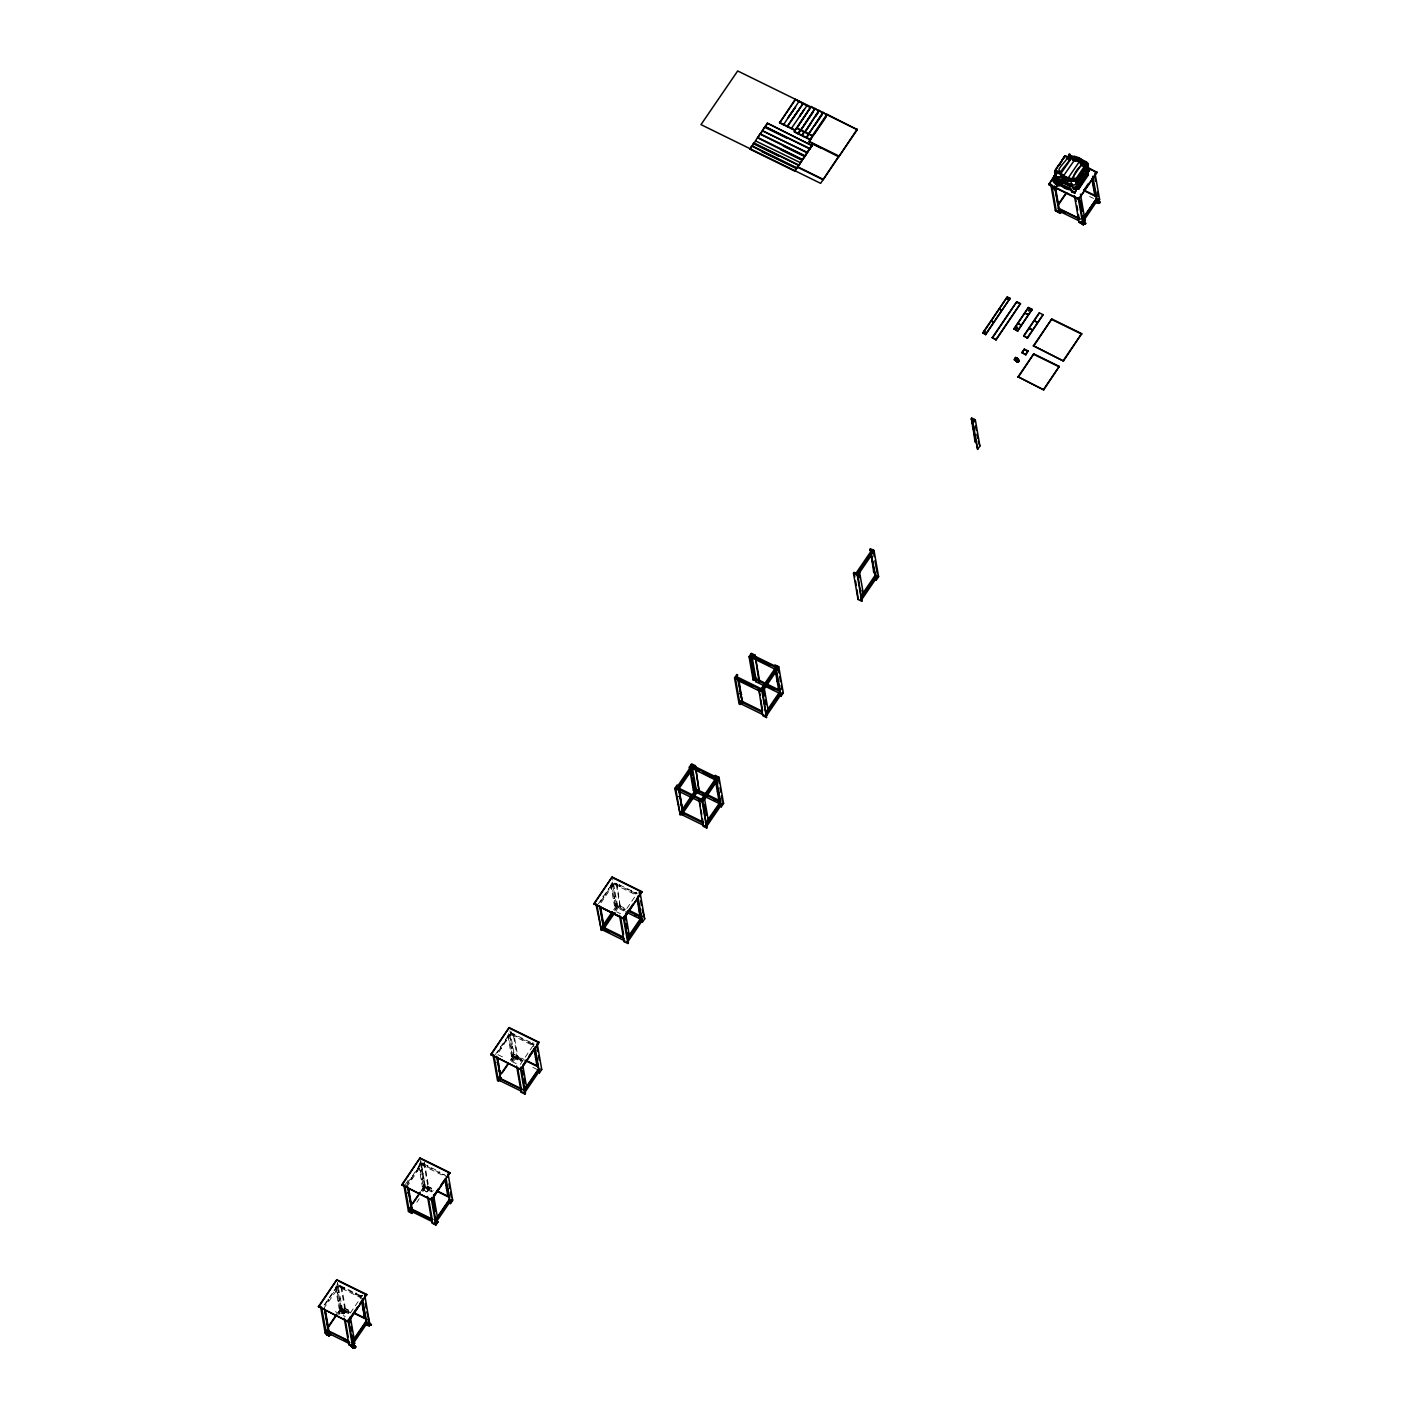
<?xml version="1.0" encoding="UTF-8"?>
<svg xmlns="http://www.w3.org/2000/svg" width="1419" height="1419" viewBox="0 0 1419 1419"><rect width="100%" height="100%" fill="white"/><g stroke="black" fill="none" stroke-linecap="round" stroke-linejoin="round"><path stroke-width="0.75" stroke-dasharray="5 3.75" d="M344.445 1310.092L341.482 1310.092L343.859 1313.338L341.145 1311.032L341.961 1308.903L338.698 1314.792M343.593 1309.577C337.704 1310.925 346.449 1308.957 344.622 1313.267C344.001 1312.238 342.103 1312.114 342.298 1308.62L350.191 1312.486M345.119 1312.575C345.97 1311.936 340.205 1310.251 344.693 1312.593C349.039 1311.67 339.123 1309.631 341.5 1309.968M345.722 1311.883C342.972 1314.633 344.64 1308.07 343.54 1312.469C340.649 1311.493 343.15 1308.797 344.196 1310.642C343.398 1311.936 342.493 1309.737 344.675 1313.089C346.325 1312.22 341.571 1312.593 343.93 1309.879C343.433 1317.08 342.05 1307.644 344.072 1310.021M343.274 1311.546C338.502 1309.098 346.449 1314.721 342.972 1310.854C343.167 1307.023 347.371 1313.817 342.972 1309.524M342.547 1310.854L342.511 1312.132L344.462 1311.458M343.948 1310.322C342.493 1309.081 342.014 1311.422 342.582 1310.376C343.93 1307.821 339.655 1312.61 344.391 1311.528C335.824 1312.646 348.79 1305.285 340.844 1313.497M346.431 1312.22C344.604 1309.968 343.309 1315.271 344.746 1311.635C344.711 1312.38 336.817 1307.52 348.595 1313.71M344.356 1309.897C342.972 1310.5 341.855 1312.504 342.263 1309.56M343.966 1310.819L344.835 1311.121C344.693 1316.885 339.992 1306.065 345.119 1312.203C342.085 1312.203 340.489 1309.435 342.866 1309.577M342.688 1310.145C340.826 1308.353 343.096 1313.054 343.806 1309.843M344.143 1313.373L344.888 1311.795M345.899 1312.823C344.054 1310.287 342.813 1312.61 342.014 1310.872M344.551 1312.593C343.416 1314.65 342.724 1309.489 344.338 1311.67M340.932 1310.748L344.374 1312.681M344.462 1312.433C342.21 1310.446 344.391 1314.366 342.529 1312.415L341.748 1309.702M341.323 1310.606C342.6 1310.482 341.216 1311.795 342.724 1311.209C345.633 1310.092 340.915 1308.868 342.529 1312.415M344.693 1287.76L344.445 1289.25L344.143 1287.725M348.276 1312.344L348.719 1313.231L348.879 1311.759M355.708 1294.057L356.151 1294.926L355.938 1292.94M356.204 1294.784L356.169 1292.957M427.332 1166.578L427.758 1165.389L427.828 1167.305M431.589 1190.133L431.979 1191.446L431.571 1189.938M438.95 1172.52L439.518 1171.952M516.463 1036.189L516.959 1036.917M521.252 1059.585L521.004 1061.075L520.915 1059.017M528.063 1041.883L528.56 1042.61M619.464 885.438L619.855 886.467L619.447 884.959M623.597 909.597L624.023 908.408L624.094 910.306M631.349 890.476L631.455 892.161L631.1 890.564M631.012 891.292L631.49 890.192M343.061 1312.699L345.101 1311.44M341.748 1311.191L342.493 1310.34M339.247 1313.072L342.866 1307.786L342.99 1310.429L344.196 1310.642C341.873 1308.85 343.416 1314.349 341.536 1310.18M343.398 1310.961L343.096 1310.535M343.611 1311.174L343.274 1309.843M343.469 1310.003L344.196 1310.642C342.21 1309.932 343.363 1311.351 343.558 1310.269M342.582 1311.067L343.008 1311.741M341.553 1311.032L342.139 1309.985L341.89 1310.961M533.455 1044.437L532.427 1044.349M533.863 1044.384L531.504 1043.781L533.81 1044.65M341.518 1310.606L342.05 1310.287M421.904 1163.651L424.387 1165.336L423.501 1165.017M406.65 1187.1L422.472 1163.686M426.906 1188.572C427.154 1191.534 432.245 1183.907 424.086 1191.712M511.798 1033.848L513.518 1034.948L512.028 1033.919M515.221 1057.261L517.704 1058.929L515.239 1057.279M516.037 1058.184L513.217 1061.323M614.658 883.381L616.449 884.356L615.012 883.079M616.148 910.732L618.719 906.901L620.511 908.213M341.766 1310.943L341.589 1310.021M343.292 1311.245L344.232 1310.659M337.474 1284.089L337.261 1285.153L337.243 1284.035M337.97 1292.975L337.385 1293.649L338.449 1290.971M337.385 1293.649L338.502 1290.935M339.301 1300.638L338.733 1301.312L339.46 1299.165M340.01 1308.07L341.11 1305.533L340.525 1307.573M420.467 1163.491L420.645 1162.232M421.354 1169.717C420.184 1174.737 422.844 1165.921 421.212 1171.189M422.844 1177.983L421.975 1179.526L423.128 1176.812M423.181 1186.461C425.877 1179.899 422.88 1187.685 423.767 1185.787M509.758 1041.475L510.929 1038.761M511.106 1049.138L512.259 1046.424L512.064 1047.382M512.312 1056.073L513.465 1053.359L512.401 1056.038L513.252 1053.909L524.037 1059.425M612.706 890.884L613.806 888.17M615.154 895.832L614.037 898.546L615.101 895.868M615.243 905.482L615.952 903.389M411.155 1177.788L411.741 1178.905L411.528 1177.362M500.552 1046.903L500.872 1048.517L500.304 1046.938M344.09 1288.363L344.586 1289.091M431.536 1190.576L432.032 1191.304M520.649 1060.188L521.075 1059L521.145 1060.915M338.733 1301.312L339.957 1298.616L339.265 1300.372M420.627 1171.863L421.159 1170.923M421.975 1179.526L423.075 1177.912M614.037 898.546L615.261 896.577M603.252 896.914L603.891 897.89L603.04 896.152M338.502 1292.035L337.917 1292.691M420.538 1163.314L424.636 1187.26L432.423 1191.091M348.772 1313.072L348.365 1311.617M619.571 885.084L619.908 886.325M343.912 1312.877L344.604 1311.954M361.402 1296.629L359.238 1295.937L360.798 1296.7M636.741 893.828L614.374 883.203L601.124 902.608M337.03 1285.614L341.376 1309.045L349.163 1312.877M339.513 1285.916L341.145 1287.122L339.691 1285.845M339.726 1285.969L341.039 1287.122M511.177 1033.103L498.175 1053.2M428.449 1189.193L426.658 1187.88M516.126 1058.006L517.563 1058.805L518.059 1057.864L513.873 1033.883M618.56 907.113L619.056 907.415M405.32 1184.475L408.938 1179.171M324.224 1304.948L338.68 1283.787M407.466 1183.162L421.922 1162.001L422.33 1164.236M495.391 1054.53L509.847 1033.387M598.321 903.938L612.795 882.795M324.88 1304.912L338.13 1285.508L362.732 1297.587M405.71 1186.656L421.372 1163.722L445.992 1175.819M497.253 1052.738L510.503 1033.334L533.313 1044.668M600.184 902.147L613.434 882.742M323.39 1308.886L339.478 1286.359M340.808 1306.225L341.802 1306.597L340.099 1309.116L339.159 1308.655L341.163 1306.278M424.192 1184.404L425.061 1184.812L423.341 1187.331L422.401 1186.869L423.997 1184.28M514.175 1054.423L512.454 1056.942L511.532 1056.481L513.536 1054.104M616.183 903.371L617.123 903.832L615.403 906.351L614.462 905.89L616.325 903.353M338.219 1312.061L341.837 1306.775L351.664 1311.599M421.478 1190.293L425.079 1184.989L434.906 1189.814M510.592 1059.904L514.21 1054.601M338.325 1312.61L341.944 1307.325L351.77 1312.149M421.567 1190.825L425.186 1185.539L435.012 1190.364M510.698 1060.436L514.317 1055.151L524.125 1059.975M613.629 909.845L617.247 904.559L626.081 908.887M339.655 1311.564L341.961 1308.212L345.686 1310.039L343.398 1313.391L339.762 1312.114L343.504 1313.941L345.793 1310.588L341.128 1283.876M422.915 1189.778L425.203 1186.426L428.946 1188.253C428.893 1196.359 417.895 1186.603 426.64 1191.623M521.536 1060.702L513.749 1056.871L514.334 1056.038L518.059 1057.864M624.484 910.111L616.697 906.28L617.265 905.446L625.495 909.739M422.507 1191.286L426.108 1186L426.871 1188.43M511.62 1060.898L515.239 1055.612L515.842 1057.527M614.569 910.306L618.187 905.02L618.578 907.255M423.146 1191.251L425.558 1187.721M512.277 1060.862L514.689 1057.332L509.758 1029.857M615.225 910.271L617.62 906.741M416.849 1202.283L419.261 1198.753M426.747 1192.155L429.035 1188.803L424.37 1162.09M350.316 1313.036L362.359 1295.405M520.276 1064.392L533.526 1045.005M626.826 908.515L635.251 896.169M343.646 1312.504L341.074 1310.996M343.504 1313.941L343.327 1312.912M614.959 883.327L616.325 884.214M517.492 1058.716L513.306 1034.717L511.887 1033.741M608.574 888.95L608.928 890.423M603.235 896.347L603.714 897.819M343.522 1310.358L344.178 1310.659M422.649 1163.793L423.465 1164.751M505.607 1039.524L506.069 1040.978L505.785 1039.471M416.317 1170.391L416.955 1171.367L416.778 1170.107M333.696 1292.177L333.465 1292.833M603.075 896.01L603.873 896.914M444.324 1174.542L442.373 1174.169L443.296 1174.737M362.022 1296.132L360.639 1295.352L362.572 1295.742M342.511 1310.003L337.385 1282.031M634.559 893.172L635.818 893.97M360.745 1295.352L361.969 1295.902M422.33 1163.74L424.263 1165.212M636.829 892.906L635.943 892.586L636.883 893.172M1089.597 196.514L1093.535 198.429M619.34 884.764L637.096 893.491M613.806 884.037L635.499 894.697M623.917 910.945L617.992 908.036L612.706 879.266M616.662 911.832L620.6 913.765M510.485 1032.464L534.165 1044.082M510.858 1034.646L534.537 1046.264M522.564 1060.33L514.671 1056.446L515.044 1058.627L520.968 1061.536M532.799 1067.354L538.723 1070.245M497.927 1054.672L503.851 1057.581M511.745 1061.447L517.669 1064.356M423.323 1163.811L439.11 1171.562M421.745 1165.034L445.406 1176.653M425.54 1186.834L433.434 1190.718M429.035 1188.803L425.292 1186.976L420.627 1160.245M431.837 1191.925L425.665 1188.962L421 1161.54L419.279 1164.059L423.341 1187.331M340.081 1285.596L361.792 1296.256M362.164 1298.438L338.485 1286.802L338.112 1284.621M345.793 1310.588L342.298 1309.152M335.434 1311.688L345.296 1316.53M360.054 1296.523L359.131 1295.937M511.851 1034.185L511.053 1031.613M506.069 1040.021L505.998 1041.014M500.942 1047.524L500.783 1048.41M411.812 1177.912L411.652 1178.799M328.569 1299.68L328.498 1300.691L328.286 1299.13M608.361 888.525L608.999 889.429M327.931 1299.68L328.41 1300.567M631.579 890.582L631.508 892.019M616.822 883.292L620.44 908.125L616.236 884.126M612.511 882.281L616.697 906.28M611.341 883.079L615.403 906.351M610.773 884.746L614.462 905.89M532.87 1042.326L533.597 1046.548M509.918 1034.93L513.749 1056.871M508.41 1033.671L512.454 1056.942M507.842 1035.338L511.532 1056.481M423.802 1162.924L428.361 1189.104M418.711 1165.726L422.401 1186.869M340.932 1286.891L345.119 1310.872M336.037 1285.845L340.099 1309.116M335.469 1287.494L339.159 1308.655"/><path stroke-width="1.5" d="M355.371 1346.507C353.562 1351.065 349.588 1343.633 353.987 1347.323C349.872 1347.163 357.428 1349.221 352.497 1347.128C345.438 1340.015 363.264 1353.886 348.826 1344.432L349.393 1343.58M350.795 1345.673L351.149 1344.786L350.653 1345.62M353.42 1347.908C351.256 1338.365 354.218 1351.935 352.657 1346.312C351.93 1345.194 355.495 1347.589 356.08 1346.773C351.54 1344.733 354.271 1343.811 352.178 1346.063C355.335 1342.072 356.595 1351.846 354.147 1345.726C351.344 1353.389 354.378 1338.631 353.508 1347.944M362.501 1298.846L367.166 1325.577L369.472 1322.224L366.9 1323.75L369.49 1324.566L368.248 1323.803L368.23 1321.94L369.419 1322.348L364.807 1295.494M1019.232 360.532C1014.993 364.878 1019.073 358.262 1016.82 358.298C1014.142 358.209 1017.654 357.694 1017.121 359.433C1016.767 356.683 1017.015 362.324 1014.904 358.776M1015.543 357.499L1015.046 359.699L1018.097 362.005M1017.334 361.987C1012.35 353.597 1022.46 368.319 1015.49 358.351C1021.183 358.918 1008.661 360.621 1018.221 360.603M1017.015 358.564C1018.115 361.845 1012.261 356.666 1018.203 360.249C1015.898 365.144 1017.281 356.08 1016.306 358.138M1017.529 358.617C1014.266 357.145 1016.27 361.756 1019.41 361.473M1063.203 176.896L1063.008 178.155A11.76 10.164 -9.9 0 0 1068.542 180.869C1071.327 182.324 1069.412 174.094 1069.128 180.16L1068.259 179.681M1069.163 180.639C1072.303 183.583 1070.582 174.732 1067.585 179.823A15.928 13.764 -9.9 0 1 1061.98 177.073C1057.403 178.315 1064.25 170.759 1063.221 177.251L1069.128 180.16M325.927 1333.31C330.485 1336.29 328.374 1334.481 330.574 1335.208M369.437 1325.222L370.04 1324.282L368.922 1324.282L369.614 1325.523L370.057 1324.317L368.266 1323.98L369.987 1324.229L369.454 1325.506L367.468 1323.696L369.543 1323.75L369.224 1325.665L366.776 1323.732L369.1 1325.665L366.758 1323.572L370.856 1325.275L369.33 1322.206M1050.752 184.115L1055.417 210.828L1059.159 212.673L1060.685 210.668L1062.317 211.644C1058.574 212.407 1062.849 213.489 1058.255 211.005C1057.013 211.076 1061.075 215.049 1061.767 211.52C1055.771 212.69 1059.301 209.267 1059.213 212.123C1056.428 207.919 1059.266 214.908 1061.093 211.999C1058.716 212.619 1058.822 210.03 1057.403 210.704M1083.531 222.02C1088.479 223.315 1078.511 226.472 1084.737 223.404C1085.429 222.943 1082.644 225.053 1083.211 222.02M1097.596 201.924C1101.233 205.773 1094.439 198.092 1098.838 201.569C1099.335 202.899 1098.767 204.975 1097.916 200.026M1017.388 358.936L1015.986 360.178L1018.682 360.94M329.208 1335.758L329.847 1334.587L329.261 1335.651L326.689 1334.002L328.818 1335.793L330.414 1334.268M354.644 1346.117C350.954 1349.983 353.473 1342.817 353.774 1344.893M1017.015 360.532C1015.844 356.737 1014.124 361.065 1017.192 359.06M1060.401 212.956C1058.805 211.165 1057.12 210.26 1060.986 211.644M1015.365 359.096L1015.756 358.173M1017.139 359.486C1014.088 362.111 1018.718 361.703 1015.099 359.504C1022.78 362.59 1013.716 361.384 1017.21 358.83M1016.164 358.865C1013.911 359.238 1016.447 358.422 1017.654 359.326L1015.702 358.67L1017.689 359.309C1013.131 358.972 1017.902 362.182 1017.086 359.415M1016.483 359.096L1015.614 359.965L1016.66 361.437L1015.277 359.716L1015.596 357.482L1014.142 359.557L1016.554 360.905L1015.809 359.965L1016.838 359.309L1015.915 360.923M352.604 1344.52L352.888 1345.904L353.473 1344.715M329.048 1335.74C330.875 1330.88 327.913 1338.33 325.873 1333.168M368.106 1325.151C368.568 1325.559 371.92 1323.714 369.472 1323.359C368.816 1327.563 367.06 1323.377 368.816 1325.577M1015.898 360.71C1016.714 359.06 1015.951 361.774 1017.955 361.437C1019.427 361.543 1019.605 358.83 1017.352 361.987M1054.494 185.942L1059.159 212.673C1058.68 212.247 1060.898 213.027 1058.131 211.52C1059.142 211.36 1058.042 212.282 1062.317 211.715M1083.406 224.521C1081.615 223.971 1081.562 219.856 1083.868 224.592M1014.993 358.635L1015.011 359.787L1015.561 358.173M352.586 1347.11L352.71 1344.52L353.845 1345.265L352.604 1344.893M1083.868 166.857C1082.271 159.655 1068.01 181.011 1076.028 178.315M1016.784 360.391C1016.341 357.233 1015.773 363.583 1018.611 360.107M327.842 1333.789C327.913 1334.96 328.25 1336.645 329.687 1334.321C326.441 1332.317 329.456 1336.875 329.829 1334.623C331.39 1336.609 325.199 1333.488 328.569 1333.399C330.042 1334.02 332.507 1336.396 328.605 1333.08M353.1 1345.744C348.755 1346.755 358.262 1347.482 354.253 1347.536L354.768 1346.933M1085.322 223.936C1085.5 221.896 1083.548 223.12 1083.14 223.634C1082.005 225.586 1082.91 221.825 1085.996 223.351L1083.885 223.9L1084.772 223.51M1098.608 198.695L1099.548 199.139C1092.133 206.145 1102.953 199.44 1098.767 203.041M326.423 1333.754L328.268 1333.097L326.973 1333.771L327.612 1335.208L328.818 1335.35L326.938 1334.392L328.286 1333.15L326.104 1333.204L328.906 1333.612L327.168 1334.782L326.902 1333.878L329.35 1335.137L326.352 1333.062L329.793 1334.587M352.781 1346.454C350.174 1345.514 354.236 1347.181 352.622 1344.627M352.657 1346.347L352.639 1345.07M369.419 1324.566C366.581 1322.189 371.37 1325.594 368.248 1323.501C363.495 1323.803 376.904 1326.605 368.798 1323.253C366.705 1324.282 366.545 1323.182 368.177 1324.495C366.191 1322.206 370.873 1323.129 369.366 1325.009C365.339 1321.603 369.33 1325.009 368.763 1325.346M368.479 1322.224C367.308 1324.122 367.61 1325.772 368.993 1322.206M1017.6 360.958C1021.272 361.969 1014.833 359.255 1015.188 359.521C1015.986 362.129 1015.773 357.677 1015.294 358.901C1017.121 361.242 1014.78 358.688 1016.128 358.138M1060.685 212.229L1059.124 210.739M1083.992 221.293C1083.939 219.732 1083.69 224.628 1081.172 222.393C1081.526 222.322 1085.907 224.663 1081.934 222.907C1083.034 221.967 1082.342 223.138 1082.449 222.269C1079.362 221.736 1083.761 225.39 1083.619 222.854C1085.074 223.439 1081.792 224.326 1083.797 221.861M1083.034 222.127L1082.076 223.333L1083.034 222.127L1080.994 222.038L1083.424 224.539L1084.861 222.623L1083.14 224.397L1078.99 221.914M1082.573 222.907L1083.424 224.539M347.992 1320.078L352.657 1346.808C351.185 1345.283 353.491 1348.689 354.661 1346.56L353.225 1347.074M1097.153 201.196L1097.543 199.76L1097.047 202.207L1098.838 201.977L1097.118 202.633L1098.04 203.307L1099.335 201.338L1097.401 200.274M351.078 1345.478C350.174 1345.425 354.378 1346.489 351.522 1345.957M769.47 708.826L769.506 707.833M865.732 591.12L865.962 590.286M1054.885 174.165L1055.665 172.55M1082.999 222.02L1081.792 223.102L1084.24 223.971L1080.48 222.109M329.971 1333.949L328.232 1335.598L327.275 1333.789L328.339 1333.31L326.317 1333.417L329.173 1335.084M368.443 1324.636L370.057 1324.814L367.415 1323.856L369.472 1324.814L368.55 1324.299M1016.678 361.632L1018.86 360.142M1081.863 222.818C1084.506 223.262 1079.753 222.872 1082.981 222.038M1084.098 224.096L1084.063 223.422M1097.596 199.919L1099.246 202.154L1098.537 203.307M1015.33 359.965L1015.525 358.705L1015.507 360.284M1016.412 359.77L1015.028 359.291M328.623 1334.942C328.303 1333.612 325.111 1333.842 327.913 1333.08M369.951 1323.732C366.918 1326.623 371.459 1322.916 368.266 1323.98M1099.033 201.764L1097.632 201.906L1099.228 202.172M328.091 1333.221L328.729 1335.474L325.235 1333.346L320.57 1306.633M1083.158 223.226L1084.098 224.007L1083.087 223.067M352.941 1345.389L353.118 1344.946M353.544 1345.655L353.1 1344.751M352.409 1345.549L352.125 1345.939M1059.372 210.42C1058.148 212.158 1058.113 210.225 1059.284 211.005M1097.863 202.048L1097.898 202.988L1097.437 201.817C1099.069 201.285 1097.401 200.895 1097.721 201.746M352.87 1344.999L352.799 1345.46M1016.643 358.883L1017.725 359.309L1016.66 358.883L1016.962 359.841M352.231 1346.95L352.852 1345.638M1015.88 360.426L1016.181 360.16M1059.195 211.857L1058.414 210.739L1078.44 220.513M329.066 1335.066L325.146 1332.796M369.791 1323.98C367.893 1325.878 368.195 1320.22 368.834 1323.253M369.579 1324.211L368.603 1322.774M354.111 1347.979L354.856 1345.992L353.721 1348.015M328.25 1335.581L329.527 1333.452M1059.053 212.353L1055.31 210.278M1092.683 176.328L1097.951 203.289L1097.33 202.261M972.849 420.485L971.181 419.722L973.079 420.521M975.527 435.119L973.842 434.32L975.527 435.207M329.155 1334.303C325.749 1334.25 325.572 1332.565 328.002 1334.162M1015.33 359.521L1015.17 358.812M1015.738 360.355L1018.079 361.49L1018.257 360.302M326.902 1334.162L328.002 1334.303L327.009 1334.499M352.249 1345.921L353.118 1347.571M368.656 1322.916L366.918 1323.98L369.933 1324.104M1063.753 157.474L1059.124 165.314L1064.516 156.356A2.696 1.029 34.4 0 1 1066.52 156.338L1071.008 158.786L1061.11 173.242L1060.295 172.852L1061.572 176.24L1057.616 177.215A2.199 1.898 -9.9 0 1 1055.807 174.377M1057.989 210.846C1059.78 211.555 1056.694 210.455 1058.68 211.076C1058.272 210.349 1056.995 212.3 1059.833 210.26M1081.083 222.038C1083.105 222.34 1081.65 222.978 1081.917 223.351L1082.608 222.57M368.532 1323.005L368.461 1323.147M693.838 767.661L695.363 768.921L693.412 767.59M698.662 792.6L697.598 791.589M1018.682 323.993L1020.438 324.72L1018.416 323.763M1029.644 328.676L1031.773 329.474L1029.892 328.836M1035.019 321.35L1036.917 321.971L1034.912 321.031M1015.259 359.344L1014.55 359.344M1017.068 361.455L1017.157 361.171M1060.773 210.721L1059.674 212.211M368.798 1323.643L367.752 1323.608L368.266 1322.402L369.188 1322.898L367.964 1325.098L367.202 1323.767M369.348 1323.785L370.856 1325.08M1061.306 211.254L1059.656 212.85L1059.124 210.846M1083.548 224.291L1085.304 223.067M368.39 1322.526L368.39 1323.838M1098.359 201.658L1097.596 200.54M329.261 1333.878L328.357 1335.421M1055.47 171.149C1052.88 174.963 1058.397 170.688 1057.882 173.171M1055.399 173.384L1056.392 172.728M327.505 1335.102L328.782 1334.25M366.812 1323.2L369.259 1324.725L369.188 1323.785M368.089 1323.927L368.124 1325.027L367.539 1323.306M1058.698 211.857L1056.587 210.615M1099.814 201.817L1097.401 202.952L1099.14 202.438M683.036 811.597L681.634 811.047M1081.367 222.677L1082.395 222.304M1017.015 359.61L1016.891 359.45M609.372 930.882L609.088 931.077M327.47 1333.452L328.002 1334.321L327.824 1333.239M352.994 1345.78L348.56 1319.244M719.468 802.409L717.535 801.753L719.22 801.841M354.165 1347.341L355.548 1347.447M1084.081 223.9L1083.105 223.67L1084.666 223.262L1084.187 224.096M1097.898 202.988L1097.49 202.278M1061.11 173.242L1055.275 170.457L1056.605 177.428L1072.569 185.179L1071.505 183.654M1082.449 174.998L1083.442 173.012M354.147 1346.276L353.952 1347.11M1098.608 203.13C1098.998 199.777 1097.1 205.134 1099.086 201.427M327.009 1334.215L327.346 1334.091M327.47 1334.676L327.594 1333.7M368.993 1325.062L367.964 1323.998M1082.768 222.446L1081.934 222.96M1096.993 202.367L1098.537 200.079L1097.401 199.582L1098.217 200.203M1070.458 160.01L1070.174 158.378L1072.48 158.236L1081.65 162.742L1082.644 164.498L1081.828 164.09L1071.93 178.563L1076.436 182.253L1086.315 167.797L1085.056 165.438L1081.828 164.09M1081.934 222.251L1082.147 222.251M328.853 1333.133L328.144 1335.332M1057.705 211.041L1059.922 212.247M637.149 925.241L636.776 925.312M706.449 793.008L706.378 794.126L706.573 793.132M710.848 817.078L710.564 818.107L710.759 816.901M772.433 673.635L772.326 674.593L772.149 673.546M776.849 697.705L776.441 698.627L776.335 697.545M1055.789 179.433L1055.789 177.623M1058.042 173.242C1056.162 168.684 1056.924 177.073 1057.847 171.717L1055.186 170.422L1064.977 155.966M1068.525 155.061L1070.245 154.636M1070.281 154.671C1068.56 158.431 1068.276 151.336 1070.352 155.026M1072.303 180.727L1073.19 179.539L1074.13 180.692M1072.498 180.71L1073.864 180.373L1072.835 181.26M1075.318 188.496L1073.864 188.532M1084.772 162.582L1085.837 163.557L1086.138 162.103M1086.032 163.185L1085.358 161.731L1084.861 163.22M705.474 826.319L680.872 814.222C681.883 808.475 688.605 806.737 686.548 805.105M711.646 786.41L711.628 785.931M715.602 809.522L715.69 810.621L715.939 809.61M1015.578 359.983L1014.887 359.344M717.5 777.683L691.035 764.681L692.188 774.774M750.669 657.032C752.425 654.017 749.356 659.214 750.722 657.316M710.919 788.219L703.452 799.465M752.354 663.382L751.343 664.926L752.407 662.886M755.014 677.91L753.897 679.524L754.624 677.927M762.624 688.25L762.056 688.924L762.588 687.984M874.565 576.185L861.954 594.65M1016.306 360.905L1016.554 360.036M687.328 773.674L687.825 775.005L687.47 773.621M1057.758 185.712C1057.989 183.672 1055.328 186.723 1057.687 185.517M1079.114 198.908L1083.3 222.907C1085.021 222.641 1083.424 223.83 1084.293 222.783M1082.697 223.812L1085.021 220.388L1083.336 215.564M692.135 774.508L691.603 775.448L692.419 773.639M695.115 788.29L696.019 788.396L694.299 790.915L693.377 790.454L689.315 767.2L691.603 763.848L695.345 765.675L699.336 792.689L695.345 765.675M1098.838 201.587L1097.242 201.782M352.018 1346.4L352.959 1346.915L351.983 1346.276M368.603 1324.761L369.703 1323.892M1097.579 202.332L1098.608 201.817M1099.086 201.888L1098.554 202.545M635.73 915.078L635.535 916.177L635.57 914.741M710.334 775.2L710.245 776.761L710.493 775.554M759.857 659.906L760.123 661.307L760.212 660.012M768.459 663.879L768.477 665.405L768.105 664.092M764.043 683.905L764.078 685.182M1055.701 178.262L1055.718 178.014A2.199 1.898 -9.9 0 1 1056.197 176.559L1056.499 176.328M1084.311 223.28L1083.814 222.411M1083.637 223.297L1083.336 224.468M683.018 811.633L681.67 811.296M1056.712 167.939L1056.783 167.761A2.696 1.029 34.4 0 0 1056.357 168.293L1056.463 168.932M1096.426 202.119L1097.082 202.722L1092.506 180.231M1000.732 310.052L999.082 308.934L1000.874 309.821M1008.235 299.125L1006.373 298.274L1008.182 299.232M1082.662 223.244L1082.307 222.446M1029.928 309.36L1028.544 310.974L1029.52 309.324M1059.017 212.176L1061.004 211.129M368.497 1325.47C366.971 1323.005 368.071 1324.104 367.876 1324.672M1016.802 360.94L1015.951 360.266L1016.82 360.586M1083.761 223.617L1083.46 222.659L1084.542 223.049M1058.556 211.679L1060.436 212.673M698.609 792.334L699.549 792.919L697.811 791.82M1056.587 182.909L1056.783 182.59A14.403 4.665 -63.9 0 0 1056.215 179.379L1055.949 179.308A3.583 1.384 34.4 0 0 1056.499 182.395L1059.532 183.885A3.583 1.384 34.4 0 0 1059 180.816L1058.503 180.852A15.112 4.896 -63.9 0 1 1059.088 184.133L1056.587 182.909A15.112 4.896 -63.9 0 0 1056.02 179.628L1058.716 180.603A14.403 4.665 -63.9 0 1 1059.266 183.814L1059.088 184.133M985.46 332.401L983.722 331.39L985.46 332.472M1018.062 361.561L1018.594 360.728L1017.068 361.1M1098.785 201.267L1099.938 202.917L1098.217 201.729M1098.111 202.757L1096.781 202.207M774.455 670.637L776.459 670.123L781.035 696.286L775.537 669.662M774.774 670.495L775.519 669.839M433.416 1203.241L433.948 1202.301L433.38 1202.975M765.48 703.966L766.012 703.008L765.426 703.682M1095.468 200.363L1095.184 200.788M778.641 694.636L779.563 693.501L778.96 694.476M1074.538 189.383L1076.471 187.202L1077.234 187.982L1074.697 193.303L1071.788 191.884L1070.937 189.241A14.669 12.682 -9.9 0 1 1060.401 184.062L1058.006 185.339M753.595 143.266L751.981 146.334L753.595 143.266L798.454 165.296L796.839 168.347L751.644 146.122L750.03 149.19L794.888 171.202L796.502 168.151L794.888 171.202M753.932 143.479L757.409 137.696L802.356 160.258M759.892 134.06L757.693 137.962L759.892 134.06L805.07 156.285L809.681 148.853L764.823 126.823L760.212 134.273L764.823 126.823M786.587 137.608L765.036 126.539L767.324 123.187L812.271 145.749L767.324 123.187M750.03 149.19L751.644 146.122M765.125 127.089L767.413 123.719M810.586 106.993L795.012 130.459L779.599 122.885L795.172 99.419L810.675 107.542L795.172 99.419M779.599 122.885L795.261 99.969M799.057 101.334L783.483 124.801M795.385 107.081L788.148 117.671L795.545 107.17M787.279 126.167L803.048 103.782M792.05 119.586L799.429 109.068M799.553 116.198L804.378 109.157M799.713 116.269L803.331 110.984M804.307 132.41L800.476 130.016L798.028 133.812L794.303 131.967L796.502 128.065L800.334 130.442M796.786 128.331L811.207 106.549L815.038 108.926M797.425 126.93L811.207 106.549M804.218 131.861L802.019 135.763L798.276 133.918L800.227 129.909M798.276 133.918L814.949 108.376M800.759 130.282L815.18 108.5L819.029 110.877M801.966 128.526L812.856 112.58M804.626 132.552L818.923 110.345M808.262 133.847C807.979 140.694 798.241 135.922 804.538 132.02L808.369 134.397M804.821 132.286L819.242 110.487L823.073 112.881M806.027 130.513L810.87 123.435M815.712 116.34L818.124 112.811M806.311 137.874L808.511 133.971L812.253 135.798L810.054 139.701L806.311 137.874L822.985 112.332M827.064 114.833L823.233 112.456L808.706 133.688L812.537 136.064M814.843 125.386L822.115 114.762M812.448 135.532L826.958 114.283M838.735 156.835L809.043 141.829L827.295 114.442L857.307 129.679L820.608 183.335L700.986 124.624L737.685 70.95L857.307 129.679M809.043 141.829L811.491 138.246M813.938 134.663L826.177 116.784M797.513 167.211L813.087 143.745L797.513 167.211L823.073 179.752L838.629 156.285M798.791 165.491L802.267 159.726M809.983 149.101L812.182 145.199M838.948 156.498L857.2 129.129M1058.982 164.462L1056.694 167.956M1054.92 174.431L1055.275 173.508M1087.539 167.336L1096.993 172.462L1078.653 199.299L1048.747 184.612L1054.76 175.122M1055.009 174.892L1055.807 173.26M1048.747 184.612L1056.96 172.71L1060.578 174.484M1055.434 177.34L1056.25 175.814M1056.304 176.169L1055.576 178.049M1058.077 181.224C1059.745 183.175 1053.874 180.834 1056.516 178.031M1056.587 184.417L1055.771 182.874L1057.776 179.929M1074.006 156.285L1072.658 158.999L1075.354 157.509A15.928 13.764 -9.9 0 1 1080.959 160.258L1080.781 162.99L1082.874 160.649A16.957 14.669 -9.9 0 0 1074.006 156.285L1074.609 157.97M1057.616 181.845L1057.457 179.415M1062.902 175.424L1068.809 178.333M1056.463 186.315L1057.35 184.559M1080.373 163.948L1080.586 163.008M737.756 675.001L735.468 678.353L740.044 704.534L739.104 704.072L734.528 677.91L736.833 674.557L742.332 701.181L741.392 700.72M775.093 669.2L751.52 657.618L752.088 656.784L755.777 677.874L754.057 680.393L753.117 679.932L749.055 656.66L751.343 653.308L755.085 655.135L759.662 681.315L759.076 682.149L755.085 655.135M1057.563 205.418L1065.988 193.073M1058.858 204.194L1066.698 192.718M754.057 680.393L749.995 657.121L751.715 654.602M1076.436 182.253L1076.17 180.798L1086.067 166.342M1081.597 175.14L1075.513 184.044A2.199 1.898 -9.9 0 1 1071.717 184.133M1084.045 171.575L1087.699 166.236A2.199 1.898 -9.9 0 0 1085.89 163.398L1081.934 164.373L1081.65 162.742M1058.131 211.484L1059.035 210.349M740.097 700.791L739.53 701.625L742.332 703.008L738.27 679.736L739.122 678.867M1058.716 212.282L1060.046 210.26M1074.697 193.303L1077.234 187.982M1087.876 173.686L1077.429 189.082L1078.564 189.312L1088.355 174.98L1088.125 173.615M1078.564 189.312L1089.792 169.606L1087.025 173.668L1086.262 172.87L1087.522 171.078M982.817 332.72L1007.277 296.943L1010.08 298.309L985.726 334.636L982.817 332.72L985.726 334.636M982.924 333.252L1007.277 296.943M318.459 1306.58L336.8 1279.761L366.705 1294.43L348.471 1321.816L318.459 1306.58L348.471 1321.816M401.701 1184.812L420.042 1157.975L449.947 1172.662L431.713 1200.031L401.701 1184.812L431.713 1200.031M490.832 1054.423L509.173 1027.587L539.078 1042.273L520.844 1069.642L490.832 1054.423L520.844 1069.642M593.781 903.832L612.121 876.995L642.027 891.664L623.775 919.051L593.781 903.832L623.686 918.501L642.027 891.664M318.565 1307.13L336.8 1279.761M403.031 1183.57L420.042 1157.975M490.939 1054.956L509.173 1027.587M593.869 904.364L612.121 876.995M691.958 765.143L675.728 788.893L680.286 815.074L674.788 788.432L677.076 785.079L678.016 785.541M1083.602 190.536L1088.444 183.459M985.62 334.086L1010.08 298.309M1078.653 199.299L1096.887 171.912M677.235 788.521L692.898 765.604M679.08 786.711L686.317 776.14M688.729 772.61L691.142 769.08M753.117 679.932L754.837 677.413L755.777 677.874M678.814 788.929L693.27 767.785M679.79 812.165L682.592 813.53L679.098 789.425L682.965 812.395M779.474 690.166L755.901 678.601L755.316 679.435L778.907 691.018M764.185 715.265L740.612 703.7L740.807 700.684L762.411 711.291M779.279 693.199L755.706 681.617L755.901 678.601M742.332 703.008L738.838 678.903M992.271 337.545L1016.731 301.768L1020.474 303.595L996.103 339.921L992.271 337.545L996.103 339.921M992.378 338.094L1016.731 301.768M996.014 339.372L1020.474 303.595M736.035 677.519L762.517 690.521L766.508 717.535L762.783 715.69L758.775 688.694L759.928 695.221M774.455 665.759L775.022 664.926L778.765 666.77L783.323 692.933L781.035 696.286M761.223 688.765L775.75 667.515L776.122 669.697M1083.105 217.958L1096.355 198.571M1083.194 218.508L1096.444 199.103M1083.797 217.763L1095.894 200.061M761.577 690.06L777.825 666.309L778.96 672.854M1083.229 219.484L1086.865 214.163M1089.278 210.633L1094.12 203.538M693.377 790.454L695.186 788.077M764.025 687.399L767.661 682.096M770.074 678.548L774.916 671.471M766.508 717.535L761.95 691.355L764.238 688.002L763.298 687.541L764.788 696.002M776.459 670.123L778.765 666.77M1082.963 221.701L1098.04 199.529M498.512 1077.34L497.945 1078.192L500.747 1079.557L497.626 1057.563M327.381 1327.936L337.012 1313.834M410.623 1206.15L420.272 1192.049M499.754 1075.762L508.179 1063.416M763.741 689.634L777.062 670.158L776.672 667.977L751.13 655.436M328.676 1326.712L335.913 1316.14M413.124 1203.17L419.155 1194.355M502.255 1072.782L508.286 1063.966M602.791 925.72L612.423 911.619M681.688 810.284L696.144 789.124L720.763 801.203M1082.644 223.9L1085.127 220.938L1080.462 194.208M696.161 790.011L695.594 790.844L693.235 777.364M1098.288 202.864L1097.49 202.615M411.013 1208.083L410.836 1211.099L411.404 1210.265M500.144 1077.695L499.949 1080.71M603.714 926.181L612.157 913.836M681.422 812.502L697.084 789.585L697.474 791.767L681.794 814.683L681.422 812.502L703.114 823.162M492.943 1054.459L497.519 1080.639L498.441 1081.101L501.173 1077.855L500.233 1077.287M606.782 922.616L611.607 915.557M694.122 794.835L696.534 791.305L696.144 789.124M1098.359 203.325L1099.317 201.409M1013.893 328.747L1028.403 307.497L1032.145 309.342L1017.725 331.124L1013.893 328.747L1017.725 331.124M328.161 1332.051L327.594 1332.884L327.204 1330.703M325.572 1330.348L328.374 1331.731L328.942 1330.898L325.253 1309.737M408.814 1208.58L411.616 1209.946L412.184 1209.112L408.495 1187.951M614.941 912.488L602.898 930.119L603.093 927.104L622.817 936.788M1013.982 329.297L1028.403 307.497M327.346 1334.96L328.836 1333.08M1017.636 330.574L1032.145 309.342M676.295 788.059L702.777 801.061L706.768 828.075L703.026 826.23L699.035 799.216M714.697 776.299L715.282 775.466L719.007 777.293L723.584 803.473L721.295 806.826L715.779 780.184M853.475 573.276L854.061 572.442L857.785 574.269L861.794 601.284L858.052 599.457L853.475 573.276L857.218 575.103L861.794 601.284M874.352 571.946L873.785 572.779L870.29 548.674L874.033 550.519L878.609 576.682L876.303 580.034L870.805 553.41L876.303 580.034M700.897 800.139L716.577 777.222M855.923 573.347L871.585 550.43L871.976 552.612M701.837 800.6L718.085 776.832L719.22 783.377M856.863 573.808L873.093 550.058L874.246 556.603M779.084 688.197L778.517 689.031L774.809 667.888M858.708 572.017L861.12 568.487M863.532 564.957L868.357 557.898M706.768 828.075L702.192 801.895L704.498 798.542L703.558 798.081M721.295 806.826L716.719 780.645L719.007 777.293M857.218 575.103L859.506 571.751L858.584 571.289L859.683 577.639M871.745 553.871L874.033 550.519M349.216 1319.209L357.641 1306.864M360.054 1303.334L362.466 1299.822M433.664 1195.667L438.489 1188.608M440.901 1185.078L444.502 1179.792M522.795 1065.279L526.414 1059.993M528.808 1056.463L533.633 1049.404M624.52 916.443L632.963 904.098M704.622 799.252L717.89 779.865M859.648 572.46L871.709 554.829M348.365 1321.266L366.705 1294.43M431.607 1199.481L449.947 1172.662M520.738 1069.092L539.078 1042.273M766.615 710.99L779.936 691.514M1023.667 335.789L1039.329 312.854L1043.071 314.699L1027.498 338.165L1023.667 335.789L1027.498 338.165M1023.755 336.321L1039.329 312.854M765.781 714.059L766.349 713.225L766.721 715.407L765.799 714.945M767.555 711.451L779.652 693.749M771.847 706.094L766.579 713.792L765.639 713.331M776.69 698.999L780.308 693.696M766.154 716.24L782.401 692.472L783.323 692.933M974.924 437.052L975.084 442.125L971.607 418.02L975.332 419.864L979.908 446.027L977.62 449.38L972.104 422.756L974.41 419.403M1027.409 337.616L1043.071 314.699M977.62 449.38L973.044 423.217L975.332 419.864M1021.999 352.462L1024.287 349.109L1028.03 350.936L1025.831 354.839L1021.999 352.462L1025.831 354.839M1022.088 353.012L1024.287 349.109M448.369 1195.135L447.801 1195.986L444.839 1179.065M537.499 1064.747L536.914 1065.58L533.97 1048.676M642.665 916.372L639.863 914.989L638.585 903.584M719.344 798.72L718.759 799.571L715.07 778.41L713.349 777.754L715.158 778.534M520.933 1067.07L525.509 1093.251L524.924 1094.084L521.199 1092.258L521.766 1091.424M623.863 916.479L628.44 942.659L627.872 943.493L624.129 941.666L624.697 940.832M858.052 599.457L857.094 589.878M1025.742 354.289L1028.03 350.936M628.599 936.026L641.849 916.639L630.018 910.821M719.557 802.977L707.389 820.519M354.129 1338.702L367.379 1319.315M436.165 1218.69L449.433 1199.303M538.546 1068.915L524.09 1090.058L524.995 1090.342L526.715 1087.823L523.026 1066.68M354.218 1339.252L366.279 1321.621M435.065 1220.996L449.521 1199.835M524.179 1090.608L538.652 1069.447M628.333 938.261L641.583 918.856M720.497 803.438L706.023 824.581L706.414 826.763L722.076 803.846M861.049 597.807L876.711 574.89M1033.422 345.793L1051.763 318.973L1081.668 333.642L1063.434 361.029L1033.422 345.793L1063.434 361.029M352.462 1342.746L356.08 1337.461M360.905 1330.401L363.317 1326.871M433.522 1194.958L437.584 1218.211L435.864 1220.73L434.923 1220.269M440.529 1213.901L444.147 1208.616M446.559 1205.086L448.972 1201.574M529.659 1083.513L532.072 1080.001M535.69 1074.697L538.103 1071.185M627.783 939.981L631.384 934.695M633.796 931.166L641.033 920.576M704.498 798.542L708.56 821.814L706.839 824.315L705.899 823.854M710.298 819.26L719.93 805.158M861.705 597.771L873.749 580.14M1033.529 346.342L1051.763 318.973M352.196 1344.964L366.652 1323.803M449.894 1202.017L435.438 1223.178L434.498 1222.717M539.025 1071.629L524.569 1092.79L523.629 1092.328M641.973 921.037L627.5 942.198L626.577 941.737M352.178 1347.039L354.856 1342.906L352.231 1347.11M534.324 1048.393L539.451 1072.853L541.739 1069.5L537.18 1043.32M637.273 897.801L642.381 922.261L644.687 918.909L640.111 892.728M427.491 1196.465L432.156 1223.196L435.899 1225.023L438.187 1221.67L435.793 1224.473L432.068 1222.646M370.696 1324.122L369.224 1325.63M1018.079 376.78L1033.741 353.863L1059.284 366.404L1043.71 389.87L1018.079 376.78L1043.71 389.87M1018.168 377.33L1033.741 353.863M1043.621 389.32L1059.284 366.404M1063.328 360.479L1081.668 333.642M1086.351 173.331L1087.61 170.83M352.692 1346.879L352.692 1346.152M1056.304 177.215L1056.907 179.149L1072.888 186.989A2.199 1.898 -9.9 0 0 1075.904 186.226L1088.071 168.418A2.199 1.898 -9.9 0 0 1087.805 166.112M1057.687 185.357L1056.676 185.179M1018.381 360.444L1018.186 361.26M695.168 788.467L694.246 790.011L694.849 788.237M620.83 936.824L621.167 937.249M352.994 1346.72L352.107 1346.188L352.959 1346.56M1057.971 165.917L1058.343 165.562A2.678 1.029 34.4 0 0 1057.971 165.917L1058.095 166.555M691.621 797.655L692.1 798.95L691.55 798.046M612.671 913.091L613.114 914.421L613.026 913.109M607.598 920.576L608.077 921.889L607.527 920.966M1069.784 155.593L1069.82 154.494M1084.63 162.511L1085.872 162.192M1072.445 180.319L1074.006 181.082L1072.25 180.355M1075.354 189.454L1073.828 189.135M1056.41 177.18L1061.643 176.612C1063.558 170.582 1060.632 178.191 1062.937 177.588M1058.876 211.005L1059.603 211.555L1058.556 211.271M367.415 1323.98L368.284 1324.175M772.539 688.002L772.557 689.421L772.645 687.878M1059.869 211.91L1060.614 211.165M1066.804 158.485C1074.715 157.367 1061.164 169.127 1061.465 171.167C1052.845 172.178 1068.879 158.822 1067.993 156.569A2.199 1.898 -9.9 0 1 1071.008 155.806L1071.859 156.853M1080.71 163.753L1081.899 163.859M1017.725 359.326L1016.714 358.936L1018.807 360.213M693.802 781.585L692.951 783.111L693.767 781.301M1017.866 358.617L1015.702 357.499M1016.394 328.729L1017.512 327.115L1016.625 328.871M1082.005 164.728L1087.043 164.001L1071.008 155.806M1069.802 155.363L1068.897 155.38M1085.056 162.334L1086.138 162.866L1085.322 163.309M1087.114 171.238L1086.12 171.025M1074.626 187.982L1073.615 187.556M326.335 1333.292L321.51 1307.094M367.698 1323.519L367.539 1324.566M1075.07 159.3L1063.558 175.761L1068.152 178.014L1079.38 161.589L1074.928 159.567L1075.212 161.198M1071.93 178.563L1076.17 180.798M1053.767 180.231A4.984 1.916 34.4 0 1 1056.233 178.67A4.984 1.916 34.4 0 1 1061.731 182.962A4.984 1.916 34.4 0 1 1059.248 184.523L1057.882 184.027M737.188 678.885L736.833 674.557M738.572 679.666L752.709 686.583M410.712 1201.325L409.488 1200.758M1070.458 179.113L1072.746 178.954M1073.048 180.603L1070.742 180.745L1071.576 184.009M1099.53 201.604L1098.59 201.055M1078.511 158.165L1078.014 158.148A3.122 1.206 34.4 0 0 1077.642 158.254M1080.976 161.074L1082.874 160.649M1074.857 160.436L1075.088 160.471A11.76 10.164 -9.9 0 1 1080.161 162.795M1087.22 174.75L1088.355 174.98M1085.375 163.682L1084.418 162.546M1083.087 224.379L1079.096 222.446L1074.431 195.733M1067.886 188.017L1068.862 188.266L1067.78 187.379A13.214 11.423 -9.9 0 1 1063.878 185.463L1063.239 185.517M604.175 928.044L600.574 906.972L620.405 916.78M677.555 789.407L677.803 787.669L701.483 799.305M1079.132 158.325L1085.411 161.358A3.122 1.206 34.4 0 1 1088.018 163.522A3.122 1.206 34.4 0 1 1087.734 164.923M873.306 565.294L871.408 555.024M875.009 572.708L873.625 571.91L874.565 572.496M776.69 673.865L775.803 673.564L776.743 674.149M778.517 682.007L777.151 681.226L778.481 681.776M779.74 688.96L778.463 688.162L779.687 688.712M741.374 700.525L742.758 701.305L741.428 700.755M717.446 784.884L716.063 784.104L717.393 784.654M718.777 792.547L717.411 791.767L718.741 792.316M719.983 799.482L718.617 798.702L720.284 799.465M680.411 790.064L679.009 789.248L680.357 789.815M679.08 796.449L680.464 797.23L679.133 796.68M680.428 804.112L681.794 804.892L680.464 804.36M684.1 813.584L683.213 813.264L684.543 813.814M640.59 914.439L639.703 914.138L640.643 914.705M605.239 929.285L606.126 929.587L605.203 929.002M535.602 1050.911L534.218 1050.131L535.548 1050.663M536.932 1058.574L535.566 1057.794L537.233 1058.539M497.253 1062.476L498.619 1063.257L497.289 1062.707M498.583 1070.139L499.949 1070.919L498.619 1070.369M446.471 1181.3L445.087 1180.519L446.435 1181.051M447.801 1188.962L446.435 1188.182L447.765 1188.732M449.025 1195.898L447.748 1195.1L448.564 1195.685M408.122 1192.865L409.488 1193.645L407.821 1192.882M411.155 1207.941L412.042 1208.243L410.712 1207.693M362.732 1302.607L361.845 1302.287L362.785 1302.873M364.062 1310.269L363.193 1309.95L364.115 1310.535M1085.907 164.356L1087.734 165.26L1088.142 167.619M1065.084 155.966L1067.727 157.261L1067.993 158.804M1089.508 168.79L1096.993 172.462M1086.315 167.797L1085.056 165.438L1075.176 179.911L1075.513 181.809M1055.505 171.167L1056.836 172.231M1083.814 190.04L1095.592 195.84M1054.228 176.062L1057.049 177.446M1083.903 190.589L1095.699 196.372M1057.705 179.911L1056.108 180.763L1054.583 172.426M1056.02 179.628L1058.503 180.852M1057.847 181.597L1057.297 181.33A2.199 1.898 -9.9 0 1 1056.339 179.202M1061.252 183.743C1051.745 176.648 1061.483 186.386 1057.421 179.486M1055.771 182.874L1058.698 184.293M1071.558 190.607L1074.467 192.044M1048.641 184.08L1078.546 198.749M1058.308 208.15L1079.93 218.757M1058.414 208.682L1080.019 219.306M1059.372 210.03L1065.261 212.921M796.68 127.781L800.422 129.626M800.671 129.75L804.413 131.577M804.715 131.736L808.458 133.563M779.492 122.336L794.924 129.909M794.197 131.417L797.939 133.262M798.188 133.386L801.912 135.213M802.232 135.373L805.974 137.2M806.223 137.324L809.965 139.151M808.954 141.279L838.86 155.966M813.193 144.295L821.051 148.161M765.036 126.539L809.894 148.552M764.93 127.373L786.374 137.909M807.269 152.383L762.5 130.92M760.123 133.723L804.981 155.753M783.377 146.104L804.839 156.622L802.444 159.442L757.586 137.412M781.089 149.456L800.6 159.034M780.911 149.74L800.405 159.3M753.826 142.929L798.684 164.959M753.702 143.816L779.049 156.267M797.425 166.662L822.967 179.202M751.875 145.785L796.733 167.797M761.506 151.461L796.609 168.684M1007.366 297.476L1010.168 298.859M1016.82 302.318L1020.563 304.145M1028.509 308.047L1032.252 309.874M1051.869 319.506L1081.775 334.192M1024.376 349.642L1028.119 351.486M1033.848 354.413L1059.39 366.953M971.022 418.853L973.824 420.237M972.104 422.756L973.044 423.217M979.908 446.027L978.205 441.203M869.723 549.508L872.525 550.891M878.609 576.682L877.669 576.22L861.422 599.989L860.499 599.528M876.162 576.611L877.102 577.072M860.925 597.08L861.847 597.541M777.257 667.143L750.775 654.141L753.436 669.413M754.057 657.742L769.772 665.458M749.055 656.66L749.995 657.121M766.1 685.608L773.958 689.457M736.621 676.686L762.163 689.226M734.528 677.91L738.27 679.736M758.207 689.528L761.95 691.355M738.394 680.677L759.999 691.284M767.36 710.813L768.3 711.274L764.238 688.002M761.843 712.125L740.221 701.518L740.612 703.7M715.992 778.055L692.33 766.437L692.703 768.619L716.719 780.645M703.15 772.628L713.012 777.47M689.315 767.2L690.237 767.644M722.643 803.012L723.584 803.473M720.178 802.054L696.516 790.418L696.889 792.6L720.568 804.236M674.788 788.432L678.53 790.277M698.467 800.05L702.192 801.895M679.577 791.66L699.319 801.345M707.62 821.353L708.56 821.814M681.989 811.668L703.7 822.328M612.21 877.545L642.115 892.214M627.482 910.696L641.282 917.472M644.687 918.909L642.133 909.189M625.885 911.92L641.672 919.654M624.218 938.598L601.585 927.476L601.958 929.658L624.591 940.779M600.876 927.583L603.678 928.966L599.616 905.694M605.434 930.243L609.39 932.194M509.279 1028.136L537.304 1041.901M526.006 1060.401L537.801 1066.183M525.101 1060.454L537.89 1066.733M540.799 1069.039L541.739 1069.5M525.775 1087.362L526.715 1087.823M522.121 1089.1L498.548 1077.535L499.027 1080.249L521.66 1091.371M498.637 1078.068L522.227 1089.65M420.148 1158.525L450.054 1173.194M436.875 1190.789L448.67 1196.572M436.963 1191.321L448.759 1197.122M451.685 1199.427L452.608 1199.889L450.32 1203.259L445.584 1180.963M436.644 1217.75L437.584 1218.211M409.417 1207.924L432.99 1219.489M432.156 1219.577L409.506 1208.456L409.896 1210.638L432.529 1221.759M413.372 1211.223L429.159 1218.974M408.388 1211.028L412.219 1213.405L408.477 1211.56L403.812 1184.847M338.769 1281.215L366.812 1294.979M353.633 1312.557L365.428 1318.357M353.721 1313.107L365.517 1318.89M328.144 1330.667L347.797 1340.316M348.914 1341.363L326.264 1330.242L326.654 1332.423L349.287 1343.545M343.948 1339.784L349.854 1342.693M354.076 1345.691L353.579 1344.591M870.752 550.678C873.519 552.31 868.056 549.33 870.805 550.962M700.152 799.536L698.928 798.986L699.744 799.571M639.508 917.472C642.239 919.122 636.829 916.106 639.561 917.756M537.659 1065.03L537.695 1065.297M1097.437 203.041L1099.636 199.689L1094.971 172.976M1083.602 223.014L1085.464 224.007M1057.616 183.76L1057.066 183.441A4.984 1.916 34.4 0 1 1054.282 181.029M1057.19 179.042L1053.874 175.938M1056.924 185.428L1057.829 185.144M1074.218 189.17L1073.828 188.124M1062.973 177.96L1062.849 177.996A11.76 10.164 -9.9 0 0 1068.507 180.692L1068.773 180.905M1058.255 181.384L1057.031 181.809M1081.934 164.373L1082.928 166.129M1060.295 172.852L1061.288 174.608M1070.724 188.94L1071.788 191.884M352.409 1346.489L348.914 1344.964L344.249 1318.251M1072.001 156.959L1072.817 160.241M1094.812 176.878L1095.557 181.242M1097.472 192.15L1098.235 196.514M1092.754 179.858L1094.67 190.767M1091.814 178.528L1094.847 195.964M1080.657 200.292L1082.573 211.2M1072.48 158.236L1072.764 159.868M1078.156 197.578L1082.821 224.291M1075.371 197.081L1076.134 201.445M1076.897 205.808L1077.66 210.172M1078.422 214.535L1079.185 218.881M1072.338 186.723L1073.261 189.17A2.199 1.898 -9.9 0 0 1076.276 188.408L1088.462 170.599A2.199 1.898 -9.9 0 0 1087.734 168.01M1071.061 189.241L1071.185 189.88A14.669 12.682 -9.9 0 1 1061.27 185.57M1064.516 156.356L1064.8 157.899M1068.064 178.138L1068.347 179.77M1063.7 175.991L1063.984 177.623M1054.902 172.355L1054.636 170.812A2.696 1.029 34.4 0 1 1056.623 170.794M1055.434 187.29L1059.638 211.289M1055.115 187.751L1058.166 205.205M1051.692 184.576L1056.25 210.739M975.509 425.735L976.307 430.312M976.981 434.196L977.726 438.436M971.607 418.02L972.707 424.37M973.452 428.591L974.179 432.83M806.95 105.698L791.27 128.615M802.888 103.711L787.385 126.699M807.358 152.933L762.642 130.725M874.938 560.629L877.155 573.311M800.635 162.777L755.653 140.96M859.506 571.751L863.568 595.022L861.901 590.339M854.061 572.442L854.823 576.806M855.586 581.169L856.331 585.515M779.67 676.881L780.485 681.581M781.142 685.342L781.887 689.563M776.122 671.276L776.867 675.497M777.612 679.736L778.339 683.958M765.515 700.241L766.26 704.463M760.69 699.585L762.588 710.493M754.092 673.174L755.706 681.617M719.983 787.74L720.746 792.104M721.402 795.882L722.271 800.83M715.282 775.466L717.127 786.037M717.854 790.259L718.599 794.498M704.675 804.431L706.52 815.003M699.425 801.398L700.17 805.761M700.933 810.125L701.696 814.488M702.458 818.852L703.221 823.215M692.703 769.364L696.019 788.396M690.61 769.772L694.299 790.915M679.151 792.086L682.202 809.539M680.481 812.058L680.872 814.222M639.171 892.267L639.934 896.631M640.661 900.728L641.459 905.357M637.823 896.081L642.381 922.261M637.273 900.196L639.863 914.989M625.584 913.978L629.646 937.232M625.034 915.627L625.761 919.849M626.506 924.088L627.233 928.31M627.978 932.549L628.723 936.771M623.296 917.33L627.872 943.493M620.511 916.834L623.562 934.287M619.553 915.486L624.129 941.666M600.255 907.521L603.306 924.957M596.814 904.329L601.39 930.492L595.891 903.868M536.985 1047.098L537.766 1051.585M538.457 1055.559L539.291 1060.312M535.265 1048.854L539.451 1072.853M534.91 1049.936L535.655 1054.175M536.382 1058.397L537.127 1062.636M522.831 1070.44L523.558 1074.68M524.303 1078.901L525.048 1083.14M520.365 1067.922L524.924 1094.084M517.953 1069.607L521.376 1089.242M516.622 1066.077L521.199 1092.258M497.324 1058.113L499.985 1073.367M496.685 1056.286L500.747 1079.557M493.883 1054.92L498.441 1081.101M448.049 1173.708L452.714 1200.439L450.426 1203.809L446.134 1179.242M448.954 1183.818L449.77 1188.519M450.426 1192.279L451.295 1197.246M446.896 1186.674L447.624 1190.913M433.327 1198.718L435.544 1211.418M431.802 1197.459L436.378 1223.639M431.234 1198.31L435.899 1225.023M428.449 1197.813L432.263 1219.63M408.193 1188.501L411.226 1205.937M407.555 1186.674L411.616 1209.946M404.752 1185.308L409.328 1211.489M365.339 1303.493L366.155 1308.123M366.812 1311.954L369.366 1321.657L367.078 1325.044L361.951 1300.567M363.282 1306.349L364.559 1317.754L361.969 1302.961M350.28 1316.726L354.342 1339.997M349.713 1318.393L350.458 1322.614M351.185 1326.854L351.93 1331.075M352.675 1335.314L353.402 1339.536M345.207 1319.599L348.24 1337.035M324.951 1310.269L327.984 1327.723M324.312 1308.46L328.374 1331.731M1068.933 181.047A16.957 14.669 -9.9 0 1 1060.046 176.701M1070.99 156.729A2.377 0.922 34.4 0 1 1072.551 156.427A2.377 0.922 34.4 0 1 1074.928 158.378M1070.742 156.782A2.661 1.029 34.4 0 1 1071.168 156.799M1072.267 157.172A2.661 1.029 34.4 0 1 1073.935 158.343M1071.984 157.598A2.661 1.029 34.4 0 1 1073.136 158.325M1086.12 164.551A3.122 1.206 34.4 0 1 1086.599 165.083M1068.738 158.343A2.199 1.898 -9.9 0 1 1069.199 158.023M682.539 781.585L682.699 782.49L682.504 781.514M1025.565 313.422L1027.551 314.308L1025.689 313.546M698.361 770.02L698.751 771.049L698.467 770.003M702.547 794.001L702.937 795.03L702.653 794.001M714.147 799.713L714.537 800.724L714.254 799.695M752.744 672.411L753.791 670.956L752.744 672.411M1053.838 188.55L1055.275 189.667L1053.838 188.55M992.679 321.829L991.012 320.712L992.679 321.9M972.494 426.658L974.197 427.545L972.494 426.658M741.552 694.37L739.867 693.607L741.552 694.37M1060.844 181.827L1060.277 181.667A2.927 1.135 34.4 0 0 1060.702 184.186L1069.11 188.319A2.927 1.135 34.4 0 0 1068.684 185.8L1060.844 181.827M1058.539 185.57L1056.339 184.488A4.984 1.916 34.4 0 1 1053.306 179.521A4.984 1.916 34.4 0 1 1060.241 182.927A4.984 1.916 34.4 0 1 1058.539 185.57"/></g></svg>
